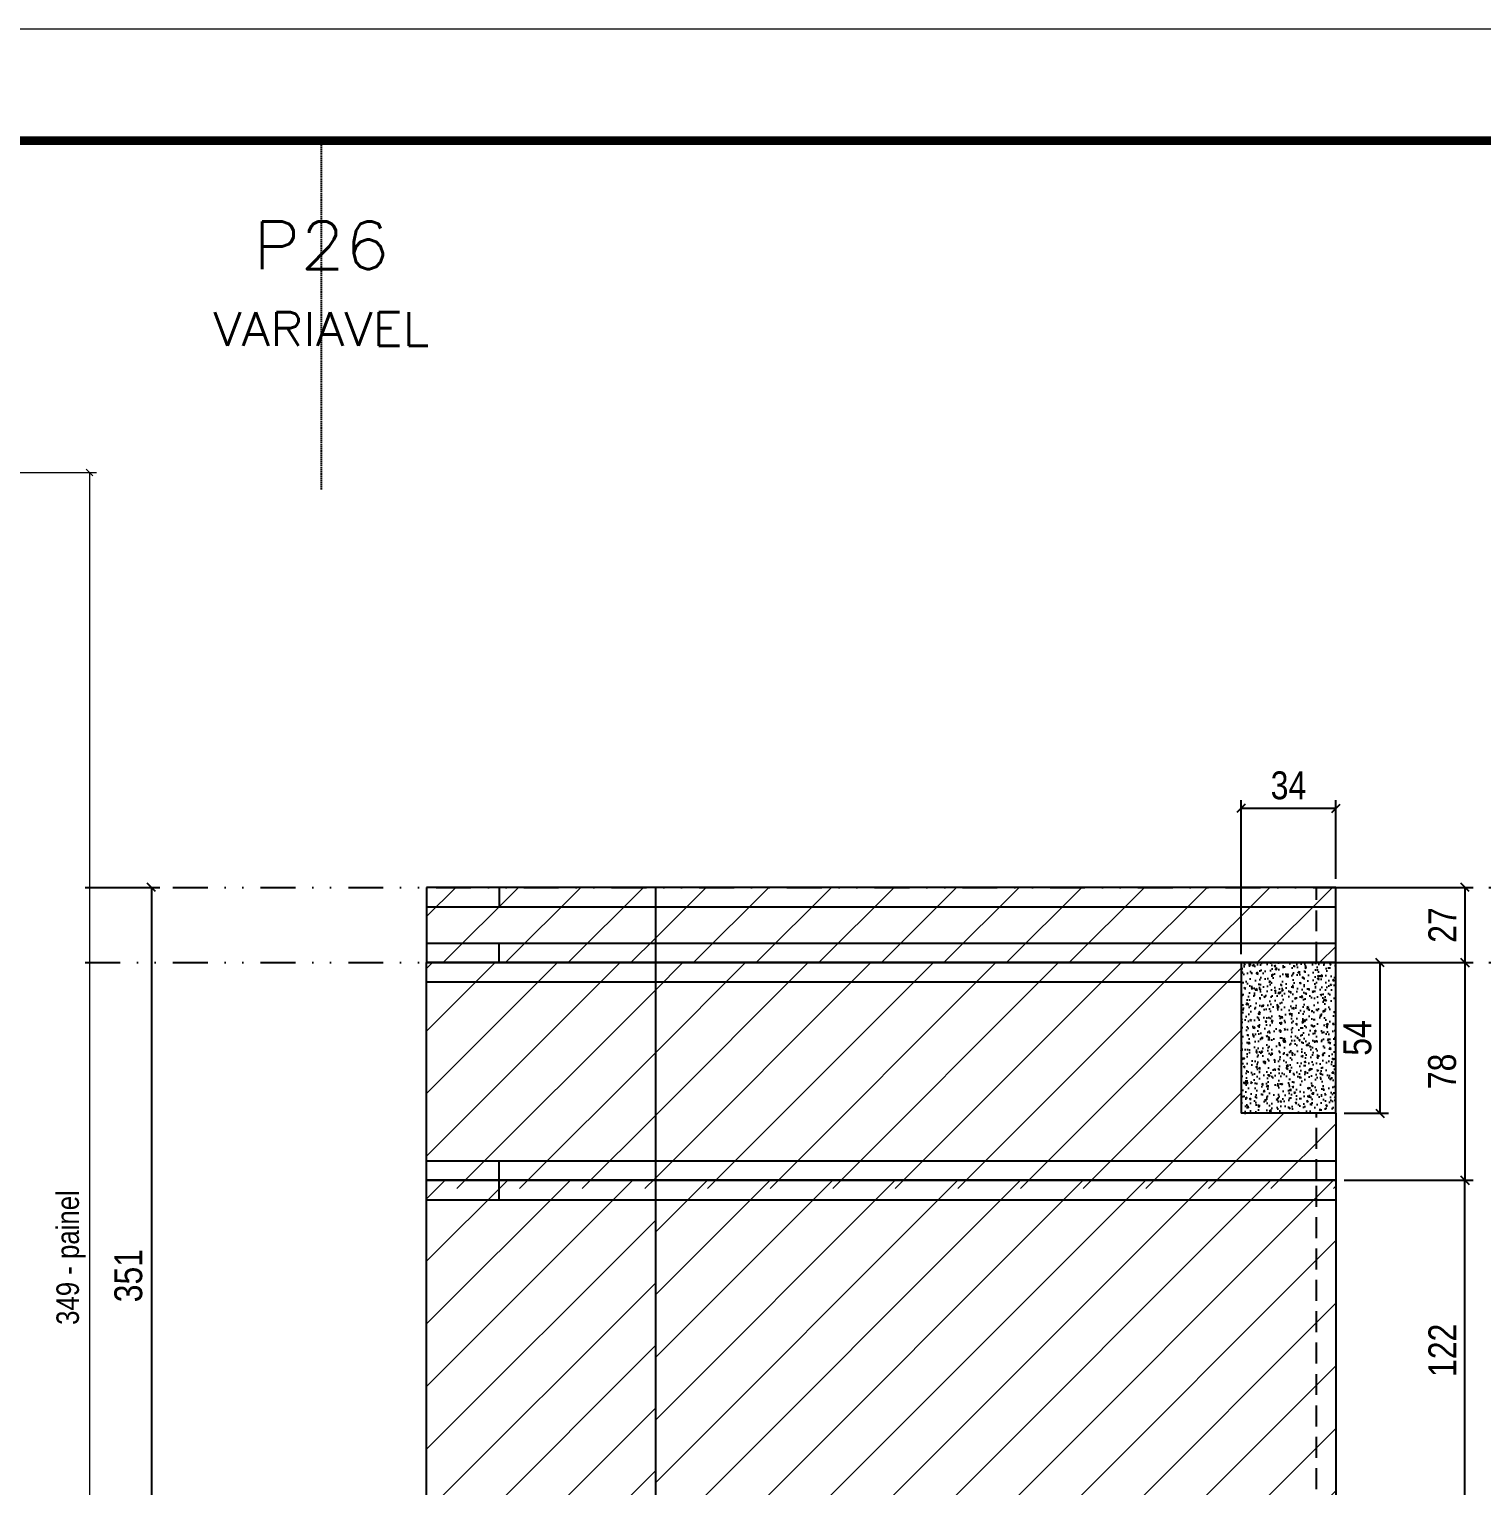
# Model space of a CAD drawing. Extents: x 28748 to 35002, y 14885 to 43501.
# Drawn here: x 32346 to 32867, y 40681 to 41204 of the extents above; entities that cross this region are included whole.
import ezdxf
from ezdxf.enums import TextEntityAlignment as Align

# ---------------------------------------------------------------- set-up
doc = ezdxf.new("R2010")
doc.units = 0
for name, pattern in [('DASHED', [0.75, 0.5, -0.25]), ('DIVIDE2', [0.625, 0.25, -0.125, 0, -0.125, 0, -0.125]), ('HIDDEN', [0.375, 0.25, -0.125])]:
    doc.linetypes.add(name, pattern=pattern)
for name, color, linetype in [('COTA', 241, 'Continuous'), ('Nível', 160, 'Continuous'), ('Painéis', 200, 'Continuous'), ('SARR_2.2x7', 40, 'Continuous'), ('Sarrafo de Pressão', 42, 'HIDDEN'), ('Texto de Titulo', 7, 'Continuous'), ('Texto Qtd Sarr', 242, 'Continuous')]:
    doc.layers.add(name, color=color, linetype=linetype)
for name, color, linetype, lineweight in [('Folhas', 255, 'Continuous', 9), ('Hachura', 251, 'Continuous', 9), ('Madeira', 126, 'Continuous', 18), ('SARRAFO DE PRESSAO', 251, 'DASHED', 9), ('Texto Seção', 7, 'Continuous', 15)]:
    doc.layers.add(name, color=color, linetype=linetype, lineweight=lineweight)
doc.styles.add('COTA TECNICA', font='techl___.ttf', dxfattribs={"height": 10})
doc.styles.add('COTA TECNICA 2X', font='techl___.ttf', dxfattribs={"height": 10})
doc.styles.add('ROMANS', font='romans.shx')
doc.dimstyles.new('PAINEL', dxfattribs={"dimtxt": 10, "dimasz": 3, "dimexe": 3, "dimexo": 3, "dimgap": 3, "dimtad": 1, "dimdec": 1, "dimzin": 12, "dimdsep": 46, "dimtxsty": 'COTA TECNICA', "dimblk1": 'OBLIQUE', "dimblk2": 'OBLIQUE', "dimsah": 1, "dimcen": 0.9, "dimclrd": 4, "dimclre": 4, "dimclrt": 240, "dimadec": 1, "dimazin": 3, "dimtfac": 1, "dimtdec": 1, "dimtmove": 0, "dimatfit": 3, "dimfxl": 1, "dimtolj": 1, "dimtzin": 12, "dimarcsym": 0})
doc.dimstyles.new('SECAO PILAR', dxfattribs={"dimtxt": 10, "dimasz": 3, "dimexe": 3, "dimexo": 3, "dimgap": 3, "dimtad": 1, "dimdec": 1, "dimlfac": 0.5, "dimzin": 12, "dimdsep": 46, "dimtxsty": 'COTA TECNICA 2X', "dimblk1": 'OBLIQUE', "dimblk2": 'OBLIQUE', "dimsah": 1, "dimcen": 0.9, "dimclrd": 256, "dimclre": 256, "dimclrt": 256, "dimadec": 1, "dimazin": 3, "dimtfac": 1, "dimtdec": 1, "dimtmove": 0, "dimatfit": 3, "dimfxl": 1, "dimtolj": 1, "dimtzin": 12, "dimarcsym": 0})
pattern_1 = [(45, (-100272.658, 8257.539), (-11.2253202, 11.2253202), [])]

# ---------------------------------------------------------------- blocks, each defined once
blk = doc.blocks.new('9999999999')
at = {"layer": 'Folhas'}
blk.add_lwpolyline([(98138.98, 34190.21), (99623.98, 34190.21), (99623.98, 35240.21), (98138.98, 35240.21)], close=True, dxfattribs=at)
at = {"layer": 'Folhas', "color": 30, "const_width": 3}
blk.add_lwpolyline([(98213.98, 34230.21), (99583.98, 34230.21), (99583.98, 35200.21), (98213.98, 35200.21)], close=True, dxfattribs=at)
blk = doc.blocks.new('titulo1')
at = {"layer": 'Defpoints', "color": 252, "linetype": 'HIDDEN', "ltscale": 2}
blk.add_line((0, 0), (0, 125), dxfattribs=at)
at = {"layer": 'Defpoints', "style": 'ROMANS', "oblique": 15}
blk.add_attdef('FOLHA', text='', height=10, dxfattribs=at).set_placement((0, 15.58), align=Align.MIDDLE_CENTER)
at = {"layer": 'Texto Qtd Sarr', "color": 3, "style": 'ROMANS', "oblique": 15}
for tag, height, p in [('TITULO', 17, (0, 71.45)), ('SEÇÃO', 12, (0, 41.55))]:
    blk.add_attdef(tag, text='', height=height, dxfattribs=at).set_placement(p, align=Align.MIDDLE_CENTER)
blk = doc.blocks.new('_Oblique')
at = {"color": 0, "linetype": 'ByBlock', "lineweight": -2}
blk.add_line((-0.5, -0.5), (0.5, 0.5), dxfattribs=at)
blk = doc.blocks.new('*D1508')
at = {"layer": 'COTA', "color": 4, "linetype": 'ByBlock', "lineweight": -2, "transparency": 16777216}
for p, q in [((32371.08, 40895.88), (32393.22, 40895.88)), ((32390.22, 40895.88), (32390.22, 40544.88)), ((32369.5, 40544.88), (32393.22, 40544.88))]:
    blk.add_line(p, q, dxfattribs=at)
at = {"layer": 'Defpoints', "color": 0, "linetype": 'ByBlock', "transparency": 16777216}
for p in [(32368.08, 40895.88), (32366.5, 40544.88), (32390.22, 40544.88)]:
    blk.add_point(p, dxfattribs=at)
at = {"layer": 'COTA', "color": 4, "linetype": 'ByBlock', "lineweight": -2, "transparency": 16777216, "xscale": 3, "yscale": 3, "zscale": 3}
for p, rotation in [((32390.22, 40895.88), 90), ((32390.22, 40544.88), 270)]:
    blk.add_blockref('_Oblique', p, dxfattribs=dict(at, rotation=rotation))
at = {"layer": 'COTA', "color": 240, "linetype": 'ByBlock', "transparency": 16777216, "insert": (32382, 40756.66), "char_height": 10, "attachment_point": 5, "rotation": 90, "style": 'COTA TECNICA'}
blk.add_mtext('\\A1;351', dxfattribs=at)
blk = doc.blocks.new('*D260')
at = {"layer": 'COTA', "color": 4, "linetype": 'ByBlock', "lineweight": -2, "transparency": 16777216}
for p, q in [((32817.92, 40790.88), (32864.16, 40790.88)), ((32861.16, 40668.88), (32861.16, 40790.88)), ((32817.92, 40668.88), (32864.16, 40668.88))]:
    blk.add_line(p, q, dxfattribs=at)
at = {"layer": 'Defpoints', "color": 0, "linetype": 'ByBlock', "transparency": 16777216}
for p in [(32814.92, 40790.88), (32861.16, 40790.88), (32814.92, 40668.88)]:
    blk.add_point(p, dxfattribs=at)
at = {"layer": 'COTA', "color": 4, "linetype": 'ByBlock', "lineweight": -2, "transparency": 16777216, "xscale": 3, "yscale": 3, "zscale": 3}
for p, rotation in [((32861.16, 40790.88), 90), ((32861.16, 40668.88), 270)]:
    blk.add_blockref('_Oblique', p, dxfattribs=dict(at, rotation=rotation))
at = {"layer": 'COTA', "color": 240, "linetype": 'ByBlock', "transparency": 16777216, "insert": (32853.1, 40729.88), "char_height": 10, "attachment_point": 5, "rotation": 90, "style": 'COTA TECNICA'}
blk.add_mtext('\\A1;122', dxfattribs=at)
blk = doc.blocks.new('*D261')
at = {"layer": 'COTA', "color": 4, "linetype": 'ByBlock', "lineweight": -2, "transparency": 16777216}
for p, q in [((32817.92, 40868.88), (32864.16, 40868.88)), ((32861.16, 40868.88), (32861.16, 40790.88)), ((32817.92, 40790.88), (32864.16, 40790.88))]:
    blk.add_line(p, q, dxfattribs=at)
at = {"layer": 'Defpoints', "color": 0, "linetype": 'ByBlock', "transparency": 16777216}
for p in [(32814.92, 40868.88), (32814.92, 40790.88), (32861.16, 40790.88)]:
    blk.add_point(p, dxfattribs=at)
at = {"layer": 'COTA', "color": 4, "linetype": 'ByBlock', "lineweight": -2, "transparency": 16777216, "xscale": 3, "yscale": 3, "zscale": 3}
for p, rotation in [((32861.16, 40868.88), 90), ((32861.16, 40790.88), 270)]:
    blk.add_blockref('_Oblique', p, dxfattribs=dict(at, rotation=rotation))
at = {"layer": 'COTA', "color": 240, "linetype": 'ByBlock', "transparency": 16777216, "insert": (32853.06, 40829.88), "char_height": 10, "attachment_point": 5, "rotation": 90, "style": 'COTA TECNICA'}
blk.add_mtext('\\A1;78', dxfattribs=at)
blk = doc.blocks.new('*D1515')
at = {"layer": 'COTA', "color": 4, "linetype": 'ByBlock', "lineweight": -2, "transparency": 16777216}
for p, q in [((32817.92, 40868.88), (32833.78, 40868.88)), ((32830.78, 40814.88), (32830.78, 40868.88)), ((32817.92, 40814.88), (32833.78, 40814.88))]:
    blk.add_line(p, q, dxfattribs=at)
at = {"layer": 'Defpoints', "color": 0, "linetype": 'ByBlock', "transparency": 16777216}
for p in [(32814.92, 40868.88), (32830.78, 40868.88), (32814.92, 40814.88)]:
    blk.add_point(p, dxfattribs=at)
at = {"layer": 'COTA', "color": 4, "linetype": 'ByBlock', "lineweight": -2, "transparency": 16777216, "xscale": 3, "yscale": 3, "zscale": 3}
for p, rotation in [((32830.78, 40868.88), 90), ((32830.78, 40814.88), 270)]:
    blk.add_blockref('_Oblique', p, dxfattribs=dict(at, rotation=rotation))
at = {"layer": 'COTA', "color": 240, "linetype": 'ByBlock', "transparency": 16777216, "insert": (32822.67, 40841.88), "char_height": 10, "attachment_point": 5, "rotation": 90, "style": 'COTA TECNICA'}
blk.add_mtext('\\A1;54', dxfattribs=at)
blk = doc.blocks.new('*D1516')
at = {"layer": 'COTA', "color": 4, "linetype": 'ByBlock', "lineweight": -2, "transparency": 16777216}
for p, q in [((32780.92, 40871.88), (32780.92, 40927.17)), ((32814.92, 40924.17), (32780.92, 40924.17)), ((32814.92, 40898.88), (32814.92, 40927.17))]:
    blk.add_line(p, q, dxfattribs=at)
at = {"layer": 'Defpoints', "color": 0, "linetype": 'ByBlock', "transparency": 16777216}
for p in [(32780.92, 40924.17), (32814.92, 40895.88), (32780.92, 40868.88)]:
    blk.add_point(p, dxfattribs=at)
at = {"layer": 'COTA', "color": 4, "linetype": 'ByBlock', "lineweight": -2, "transparency": 16777216, "xscale": 3, "yscale": 3, "zscale": 3, "rotation": 180}
blk.add_blockref('_Oblique', (32780.92, 40924.17), dxfattribs=at)
at = {"layer": 'COTA', "color": 4, "linetype": 'ByBlock', "lineweight": -2, "transparency": 16777216, "xscale": 3, "yscale": 3, "zscale": 3}
blk.add_blockref('_Oblique', (32814.92, 40924.17), dxfattribs=at)
at = {"layer": 'COTA', "color": 240, "linetype": 'ByBlock', "transparency": 16777216, "insert": (32797.92, 40932.39), "char_height": 10, "attachment_point": 5, "style": 'COTA TECNICA'}
blk.add_mtext('\\A1;34', dxfattribs=at)
blk = doc.blocks.new('*D90')
at = {"layer": 'COTA', "lineweight": -2, "transparency": 16777216}
for p, q in [((127524.96, 30791.79), (127704.06, 30791.79)), ((127701.06, 30791.79), (127701.06, 30093.79)), ((127524.96, 30093.79), (127704.06, 30093.79))]:
    blk.add_line(p, q, dxfattribs=at)
at = {"layer": 'Defpoints', "color": 0, "transparency": 16777216}
for p in [(127521.96, 30791.79), (127521.96, 30093.79), (127701.06, 30093.79)]:
    blk.add_point(p, dxfattribs=at)
at = {"layer": 'COTA', "lineweight": -2, "transparency": 16777216, "xscale": 3, "yscale": 3, "zscale": 3}
for p, rotation in [((127701.06, 30791.79), 90), ((127701.06, 30093.79), 270)]:
    blk.add_blockref('_Oblique', p, dxfattribs=dict(at, rotation=rotation))
at = {"layer": 'COTA', "transparency": 16777216, "insert": (127692.81, 30442.79), "char_height": 10, "attachment_point": 5, "rotation": 90, "style": 'COTA TECNICA 2X'}
blk.add_mtext('\\A1;349 - painel', dxfattribs=at)
blk = doc.blocks.new('*D2388')
at = {"layer": 'COTA', "color": 4, "lineweight": -2, "transparency": 16777216}
for p, q in [((32817.92, 40895.88), (32864.16, 40895.88)), ((32861.16, 40895.88), (32861.16, 40868.88)), ((32817.92, 40868.88), (32864.16, 40868.88))]:
    blk.add_line(p, q, dxfattribs=at)
at = {"layer": 'Defpoints', "color": 0, "transparency": 16777216}
for p in [(32814.92, 40895.88), (32814.92, 40868.88), (32861.16, 40868.88)]:
    blk.add_point(p, dxfattribs=at)
at = {"layer": 'COTA', "color": 4, "lineweight": -2, "transparency": 16777216, "xscale": 3, "yscale": 3, "zscale": 3}
for p, rotation in [((32861.16, 40895.88), 90), ((32861.16, 40868.88), 270)]:
    blk.add_blockref('_Oblique', p, dxfattribs=dict(at, rotation=rotation))
at = {"layer": 'COTA', "color": 240, "transparency": 16777216, "insert": (32853.08, 40882.38), "char_height": 10, "attachment_point": 5, "rotation": 90, "style": 'COTA TECNICA'}
blk.add_mtext('\\A1;27', dxfattribs=at)
blk = doc.blocks.new('SECAO 2')
at = {"layer": 'COTA'}
dim = blk.add_linear_dim(base=(127701.06, 30093.79), p1=(127521.96, 30791.79), p2=(127521.96, 30093.79), angle=90, text='<> - painel', dimstyle='SECAO PILAR', dxfattribs=at)
dim.commit()
dim.dimension.update_dxf_attribs({"geometry": '*D90', "text_midpoint": (127692.81, 30442.79)})

msp = doc.modelspace()

# ---------------------------------------------------------------- hatches: boundary and pattern name
at = {"layer": 'COTA', "linetype": 'ByBlock'}
h = msp.add_hatch(dxfattribs=at)
h.set_pattern_fill('AR-CONC', color=256, scale=0.03)
h.set_pattern_definition([(50, (-100272.658, 9366.1143), (5.46554007, -0.47817257), [0.5715, -6.2865]), (355, (-100272.658, 9366.1143), (-1.05730264, 5.73170536), [0.4572, -5.02921753]), (100.4514447, (-100272.2025, 9366.0745), (4.40823741, 5.25353256), [0.48570026, -5.34270734]), (46.1842, (-100272.658, 9367.638), (8.13237123, -1.26126984), [0.85725, -9.42975]), (96.6355576, (-100271.98, 9367.533), (7.122124, 7.42278374), [0.7285507, -8.01406824]), (351.184151, (-100272.658, 9367.638), (7.122124, 7.42278374), [0.685799, -7.54379196]), (21, (-100271.896, 9367.2573), (4.54843174, -3.06795595), [0.5715, -6.2865]), (326, (-100271.896, 9367.2573), (1.85406085, 5.52563898), [0.4572, -5.0292]), (71.451445, (-100271.517, 9367.0016), (6.40249258, 2.45768307), [0.48570026, -5.34269813]), (37.5, (-100272.658, 9366.1143), (0.092658098, 2.536651166), [0, -4.96824, 0, -5.1054, 0, -5.04825]), (7.5, (-100272.658, 9366.1143), (2.004589875, 3.005417245), [0, -2.91084, 0, -4.85394, 0, -1.92405]), (327.5, (-100274.3572, 9366.1143), (4.067717855, -0.17186232), [0, -1.905, 0, -5.9436, 0, -7.8867]), (317.5, (-100275.1192, 9366.1143), (4.44387544, 0.76279473), [0, -2.4765, 0, -3.94716, 0, -5.6007])])
h.paths.add_polyline_path([(32780.92, 40868.88), (32780.92, 40814.88), (32814.92, 40814.88), (32814.92, 40868.88)])
at = {"layer": 'Hachura'}
h = msp.add_hatch(dxfattribs=at)
h.set_pattern_fill('ANSI31', color=256, scale=5)
h.paths.add_polyline_path([(32570.92, 40895.88), (32488.92, 40895.88), (32488.92, 40868.88), (32570.92, 40868.88)])
h = msp.add_hatch(dxfattribs=at)
h.set_pattern_fill('ANSI31', color=256, scale=5)
h.paths.add_polyline_path([(32814.92, 40895.88), (32570.92, 40895.88), (32570.92, 40868.88), (32814.92, 40868.88)])
at = {"layer": 'Hachura', "linetype": 'ByBlock'}
h = msp.add_hatch(dxfattribs=at)
h.set_pattern_fill('ANSI31', color=256, scale=5)
h.set_pattern_definition(pattern_1)
h.paths.add_polyline_path([(32570.92, 40868.88), (32488.92, 40868.88), (32488.92, 40787.88), (32570.92, 40787.88)])
h = msp.add_hatch(dxfattribs=at)
h.set_pattern_fill('ANSI31', color=256, scale=5)
h.set_pattern_definition(pattern_1)
h.paths.add_polyline_path([(32780.92, 40868.88), (32570.92, 40868.88), (32570.92, 40787.88), (32814.92, 40787.88), (32814.92, 40814.88), (32780.92, 40814.88)])
h = msp.add_hatch(dxfattribs=at)
h.set_pattern_fill('ANSI31', color=256, scale=5)
h.set_pattern_definition([(45, (25799.309, 30974.01), (-11.22532, 11.22532), [])])
h.paths.add_polyline_path([(32570.92, 40790.88), (32488.92, 40790.88), (32488.92, 40668.88), (32570.92, 40668.88)])
h = msp.add_hatch(dxfattribs=at)
h.set_pattern_fill('ANSI31', color=256, scale=5)
h.set_pattern_definition([(45, (-100272.658, 8260.539), (-11.2253202, 11.2253202), [])])
h.paths.add_polyline_path([(32814.92, 40790.88), (32570.92, 40790.88), (32570.92, 40668.88), (32814.92, 40668.88)])

# ---------------------------------------------------------------- linework, layer by layer
at = {"layer": 'COTA', "linetype": 'ByBlock'}
for p, q in [((32814.92, 40868.88), (32780.92, 40868.88)), ((32814.92, 40814.88), (32814.92, 40868.88))]:
    msp.add_line(p, q, dxfattribs=at)
at = {"layer": 'Nível', "color": 4, "linetype": 'DIVIDE2', "ltscale": 50}
for p, q in [((32366.5, 40895.88), (33376.84, 40895.88)), ((32366.5, 40868.88), (33376.84, 40868.88))]:
    msp.add_line(p, q, dxfattribs=at)
at = {"layer": 'Painéis'}
for p, q in [((32814.92, 40895.88), (32488.92, 40895.88)), ((32488.92, 40895.88), (32488.92, 40868.88)), ((32814.92, 40868.88), (32814.92, 40895.88)), ((32488.92, 40790.88), (32488.92, 40868.88)), ((32488.92, 40868.88), (32814.92, 40868.88)), ((32780.92, 40868.88), (32780.92, 40814.88)), ((32814.92, 40814.88), (32814.92, 40790.88)), ((32488.92, 40790.88), (32814.92, 40790.88)), ((32814.92, 40790.88), (32488.92, 40790.88)), ((32814.92, 40790.88), (32488.92, 40790.88)), ((32488.92, 40668.88), (32488.92, 40790.88)), ((32814.92, 40790.88), (32814.92, 40668.88))]:
    msp.add_line(p, q, dxfattribs=at)
at = {"layer": 'Painéis', "linetype": 'ByBlock'}
for p, q in [((32570.92, 40895.88), (32570.92, 40790.88)), ((32780.92, 40868.88), (32488.92, 40868.88)), ((32814.92, 40814.88), (32780.92, 40814.88)), ((32570.92, 40790.88), (32570.92, 40544.88))]:
    msp.add_line(p, q, dxfattribs=at)
at = {"layer": 'SARR_2.2x7'}
for p, q in [((32514.92, 40895.88), (32514.92, 40888.88)), ((32488.92, 40888.88), (32514.92, 40888.88)), ((32514.92, 40888.88), (32814.92, 40888.88)), ((32488.92, 40875.88), (32514.92, 40875.88)), ((32514.92, 40875.88), (32814.92, 40875.88)), ((32514.92, 40868.88), (32514.92, 40875.88)), ((32780.92, 40861.88), (32488.92, 40861.88)), ((32488.92, 40797.88), (32514.92, 40797.88)), ((32514.92, 40797.88), (32814.92, 40797.88)), ((32514.92, 40790.88), (32514.92, 40797.88)), ((32514.92, 40783.88), (32514.92, 40790.88)), ((32488.92, 40783.88), (32514.92, 40783.88)), ((32514.92, 40783.88), (32814.92, 40783.88))]:
    msp.add_line(p, q, dxfattribs=at)
at = {"layer": 'Sarrafo de Pressão', "ltscale": 30}
for p, q in [((32807.92, 40868.88), (32807.92, 40895.88)), ((32807.92, 40790.88), (32807.92, 40814.88)), ((32807.92, 40668.88), (32807.92, 40790.88)), ((32807.92, 40790.88), (32807.92, 40790.88))]:
    msp.add_line(p, q, dxfattribs=at)

# ---------------------------------------------------------------- block references
at = {"layer": 'Madeira', "linetype": 'ByBlock', "xscale": 0.8065405114314628, "yscale": 0.8065405114314628, "zscale": 0.8065405114314628}
msp.add_blockref('SECAO 2', (-70628, 16209.81), dxfattribs=at)
at = {"layer": 'SARRAFO DE PRESSAO', "color": 6, "linetype": 'ByBlock'}
msp.add_blockref('9999999999', (-66207.14, 5963.39), dxfattribs=at)
at = {"layer": 'Texto Seção'}
ref = msp.add_blockref('titulo1', (32451.18, 41038.59), dxfattribs=at)
ref.add_attrib('TITULO', 'P26', dxfattribs={"layer": 'Texto de Titulo', "color": 7, "height": 17, "style": 'ROMANS', "width": 1.1}).set_placement((32451.18, 41126.09), align=Align.MIDDLE_CENTER)
ref.add_attrib('SEÇÃO', 'VARIAVEL', dxfattribs={"layer": 'Texto de Titulo', "color": 7, "height": 12, "style": 'ROMANS', "width": 1.1}).set_placement((32451.18, 41096.09), align=Align.MIDDLE_CENTER)

# ---------------------------------------------------------------- dimensions: what is measured, and where the dimension line sits
at = {"layer": 'COTA', "linetype": 'ByBlock'}
for base, p1, p2, angle, picture, middle in [((32780.92, 40924.17), (32814.92, 40895.88), (32780.92, 40868.88), 180, '*D1516', (32797.92, 40932.39)), ((32861.16, 40790.88), (32814.92, 40868.88), (32814.92, 40790.88), 90, '*D261', (32853.06, 40829.88)), ((32830.78, 40868.88), (32814.92, 40814.88), (32814.92, 40868.88), 90, '*D1515', (32822.67, 40841.88))]:
    dim = msp.add_linear_dim(base=base, p1=p1, p2=p2, angle=angle, dimstyle='PAINEL', dxfattribs=at)
    dim.commit()
    dim.dimension.update_dxf_attribs({"geometry": picture, "text_midpoint": middle})
dim = msp.add_linear_dim(base=(32390.22, 40544.88), p1=(32368.08, 40895.88), p2=(32366.5, 40544.88), angle=90, dimstyle='PAINEL', dxfattribs=at)
dim.commit()
dim.dimension.update_dxf_attribs({"geometry": '*D1508', "text_midpoint": (32390.22, 40756.66), "dimtype": 160})
at = {"layer": 'COTA'}
dim = msp.add_linear_dim(base=(32861.16, 40868.88), p1=(32814.92, 40895.88), p2=(32814.92, 40868.88), angle=90, dimstyle='PAINEL', dxfattribs=at)
dim.commit()
dim.dimension.update_dxf_attribs({"geometry": '*D2388', "text_midpoint": (32853.08, 40882.38)})
at = {"layer": 'COTA', "linetype": 'ByBlock'}
dim = msp.add_linear_dim(base=(32861.16, 40790.88), p1=(32814.92, 40668.88), p2=(32814.92, 40790.88), angle=90, dimstyle='PAINEL', override={"dimtmove": 1}, dxfattribs=at)
dim.commit()
dim.dimension.update_dxf_attribs({"geometry": '*D260', "text_midpoint": (32853.1, 40729.88)})

doc.saveas('drawing.dxf')
